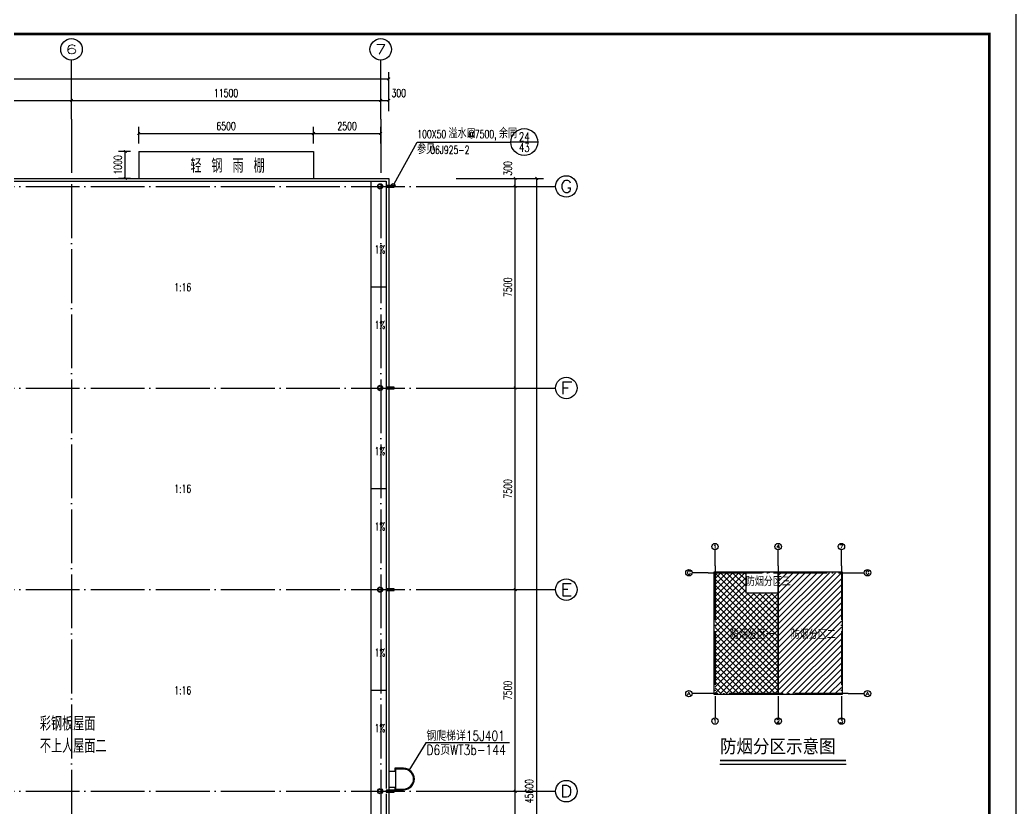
# Model space of a CAD drawing. Extents: x 4267484 to 4395158, y -674551 to -235742.
# Drawn here: x 4348117 to 4385158, y -456090 to -426766 of the extents above; entities that cross this region are included whole.
import ezdxf
from ezdxf.enums import TextEntityAlignment as Align

# ---------------------------------------------------------------- set-up
doc = ezdxf.new("R2010")
doc.units = 0
doc.header["$LTSCALE"] = 1000
doc.header["$MEASUREMENT"] = 0
doc.linetypes.add('DOTE', pattern=[2.42, 2, -0.2, 0.02, -0.2])
doc.layers.get('0').update_dxf_attribs({"linetype": 'CONTINUOUS'})
doc.layers.get('Defpoints').update_dxf_attribs({"linetype": 'CONTINUOUS'})
for name, color, linetype in [('11', 134, 'CONTINUOUS'), ('AXIS', 3, 'CONTINUOUS'), ('AXIS_TEXT', 7, 'CONTINUOUS'), ('DIM_IDEN', 3, 'CONTINUOUS'), ('DIM_SYMB', 3, 'CONTINUOUS'), ('DOTE', 252, 'CONTINUOUS'), ('PUB_DIM', 3, 'CONTINUOUS'), ('PUB_TEXT', 7, 'CONTINUOUS'), ('PUB_TITLE', 4, 'CONTINUOUS'), ('STAIR', 5, 'CONTINUOUS'), ('图名', 15, 'CONTINUOUS'), ('雨水管', 5, 'CONTINUOUS')]:
    doc.layers.add(name, color=color, linetype=linetype)
doc.layers.add('_0', color=7, linetype='CONTINUOUS', lineweight=25)
doc.styles.add('_HZTXT', font='txt.shx', dxfattribs={"width": 0.8, "bigfont": 'HZTXT.shx'})
doc.styles.add('_TCH_AXIS', font='COMPLEX', dxfattribs={"bigfont": 'GBCBIG'})
doc.styles.add('_TCH_DIM', font='SIMPLEX', dxfattribs={"bigfont": 'GBCBIG'})
doc.styles.add('_TCH_DIM_T3', font='SIMPLEX', dxfattribs={"width": 0.705882, "bigfont": 'GBCBIG'})
doc.styles.add('_TCH_LABEL', font='COMPLEX', dxfattribs={"bigfont": 'GBCBIG'})
doc.styles.add('COMPLEX', font='COMPLEX')
doc.styles.add('宋体', font='', dxfattribs={"width": 0.7})
doc.styles.get('宋体').set_extended_font_data('SimSun')
doc.dimstyles.new('_TCH_ARCH&&100', dxfattribs={"dimtxt": 297.5, "dimasz": 100, "dimexe": 250, "dimexo": 300, "dimgap": 126.25, "dimtad": 1, "dimdec": 0, "dimzin": 0, "dimdsep": 46, "dimtxsty": '_TCH_DIM_T3', "dimblk": 'ARCHTICK', "dimcen": 0.09, "dimclrt": 7, "dimazin": 2, "dimtfac": 1, "dimtdec": 0, "dimtix": 1, "dimtmove": 2, "dimatfit": 3, "dimfxl": 0, "dimtolj": 1, "dimtzin": 0, "dimarcsym": 0})

# ---------------------------------------------------------------- blocks, each defined once
blk = doc.blocks.new('_ArchTick')
at = {"color": 0, "linetype": 'ByBlock', "const_width": 0.4}
blk.add_lwpolyline([(-0.5, -0.5), (0.5, 0.5)], dxfattribs=at)
blk = doc.blocks.new('*D60')
at = {"layer": 'Defpoints', "color": 0}
for p in [(4359033, -430992), (4352533, -431661), (4359033, -431661)]:
    blk.add_point(p, dxfattribs=at)
at = {"layer": 'PUB_DIM', "color": 0, "lineweight": -2}
for p, q in [((4352533, -431361), (4352533, -430742)), ((4359033, -431361), (4359033, -430742)), ((4352533, -430992), (4359033, -430992))]:
    blk.add_line(p, q, dxfattribs=at)
at = {"layer": 'PUB_DIM', "color": 0, "lineweight": -2, "xscale": 100, "yscale": 100, "zscale": 100, "rotation": 180}
blk.add_blockref('_ArchTick', (4352533, -430992), dxfattribs=at)
at = {"layer": 'PUB_DIM', "color": 0, "lineweight": -2, "xscale": 100, "yscale": 100, "zscale": 100}
blk.add_blockref('_ArchTick', (4359033, -430992), dxfattribs=at)
at = {"layer": 'PUB_DIM', "color": 7, "insert": (4355783, -430717), "char_height": 297.5, "attachment_point": 5, "style": '_TCH_DIM_T3'}
blk.add_mtext('\\A1;6500', dxfattribs=at)
blk = doc.blocks.new('*D61')
at = {"layer": 'Defpoints', "color": 0}
for p in [(4361533, -430992), (4359033, -431661), (4361533, -431661)]:
    blk.add_point(p, dxfattribs=at)
at = {"layer": 'PUB_DIM', "color": 0, "lineweight": -2}
for p, q in [((4359033, -431361), (4359033, -430742)), ((4361533, -431361), (4361533, -430742)), ((4359033, -430992), (4361533, -430992))]:
    blk.add_line(p, q, dxfattribs=at)
at = {"layer": 'PUB_DIM', "color": 0, "lineweight": -2, "xscale": 100, "yscale": 100, "zscale": 100, "rotation": 180}
blk.add_blockref('_ArchTick', (4359033, -430992), dxfattribs=at)
at = {"layer": 'PUB_DIM', "color": 0, "lineweight": -2, "xscale": 100, "yscale": 100, "zscale": 100}
blk.add_blockref('_ArchTick', (4361533, -430992), dxfattribs=at)
at = {"layer": 'PUB_DIM', "color": 7, "insert": (4360283, -430717), "char_height": 297.5, "attachment_point": 5, "style": '_TCH_DIM_T3'}
blk.add_mtext('\\A1;2500', dxfattribs=at)
blk = doc.blocks.new('*D62')
at = {"layer": 'Defpoints', "color": 0}
for p in [(4352036, -431661), (4352533, -431661), (4352533, -432661)]:
    blk.add_point(p, dxfattribs=at)
at = {"layer": 'PUB_DIM', "color": 0, "lineweight": -2}
for p, q in [((4352233, -431661), (4351786, -431661)), ((4352036, -432661), (4352036, -431661)), ((4352233, -432661), (4351786, -432661))]:
    blk.add_line(p, q, dxfattribs=at)
at = {"layer": 'PUB_DIM', "color": 0, "lineweight": -2, "xscale": 100, "yscale": 100, "zscale": 100}
for p, rotation in [((4352036, -431661), 90), ((4352036, -432661), 270)]:
    blk.add_blockref('_ArchTick', p, dxfattribs=dict(at, rotation=rotation))
at = {"layer": 'PUB_DIM', "color": 7, "insert": (4351761, -432161), "char_height": 297.5, "attachment_point": 5, "rotation": 90, "style": '_TCH_DIM_T3'}
blk.add_mtext('\\A1;1000', dxfattribs=at)
blk = doc.blocks.new('*D304')
at = {"layer": 'AXIS', "color": 0, "lineweight": -2}
for p, q in [((4338633, -430161), (4338633, -429511)), ((4350033, -430161), (4350033, -429511)), ((4338633, -429761), (4350033, -429761))]:
    blk.add_line(p, q, dxfattribs=at)
at = {"layer": 'Defpoints', "color": 0}
for p in [(4350033, -429761), (4338633, -430461), (4350033, -430461)]:
    blk.add_point(p, dxfattribs=at)
at = {"layer": 'AXIS', "color": 0, "lineweight": -2, "xscale": 100, "yscale": 100, "zscale": 100, "rotation": 180}
blk.add_blockref('_ArchTick', (4338633, -429761), dxfattribs=at)
at = {"layer": 'AXIS', "color": 0, "lineweight": -2, "xscale": 100, "yscale": 100, "zscale": 100}
blk.add_blockref('_ArchTick', (4350033, -429761), dxfattribs=at)
at = {"layer": 'AXIS', "color": 7, "insert": (4344333, -429486), "char_height": 297.5, "attachment_point": 5, "style": '_TCH_DIM_T3'}
blk.add_mtext('\\A1;11400', dxfattribs=at)
blk = doc.blocks.new('*D305')
at = {"layer": 'AXIS', "color": 0, "lineweight": -2}
for p, q in [((4350033, -430161), (4350033, -429511)), ((4361533, -430161), (4361533, -429511)), ((4350033, -429761), (4361533, -429761))]:
    blk.add_line(p, q, dxfattribs=at)
at = {"layer": 'Defpoints', "color": 0}
for p in [(4361533, -429761), (4350033, -430461), (4361533, -430461)]:
    blk.add_point(p, dxfattribs=at)
at = {"layer": 'AXIS', "color": 0, "lineweight": -2, "xscale": 100, "yscale": 100, "zscale": 100, "rotation": 180}
blk.add_blockref('_ArchTick', (4350033, -429761), dxfattribs=at)
at = {"layer": 'AXIS', "color": 0, "lineweight": -2, "xscale": 100, "yscale": 100, "zscale": 100}
blk.add_blockref('_ArchTick', (4361533, -429761), dxfattribs=at)
at = {"layer": 'AXIS', "color": 7, "insert": (4355783, -429486), "char_height": 297.5, "attachment_point": 5, "style": '_TCH_DIM_T3'}
blk.add_mtext('\\A1;11500', dxfattribs=at)
blk = doc.blocks.new('*D306')
at = {"layer": 'AXIS', "color": 0, "lineweight": -2}
for p, q in [((4361533, -430161), (4361533, -429511)), ((4361833, -430161), (4361833, -429511)), ((4361533, -429761), (4361833, -429761))]:
    blk.add_line(p, q, dxfattribs=at)
at = {"layer": 'Defpoints', "color": 0}
for p in [(4361833, -429761), (4361533, -430461), (4361833, -430461)]:
    blk.add_point(p, dxfattribs=at)
at = {"layer": 'AXIS', "color": 0, "lineweight": -2, "xscale": 100, "yscale": 100, "zscale": 100, "rotation": 180}
blk.add_blockref('_ArchTick', (4361533, -429761), dxfattribs=at)
at = {"layer": 'AXIS', "color": 0, "lineweight": -2, "xscale": 100, "yscale": 100, "zscale": 100}
blk.add_blockref('_ArchTick', (4361833, -429761), dxfattribs=at)
at = {"layer": 'AXIS', "color": 7, "insert": (4362203, -429486), "char_height": 297.5, "attachment_point": 5, "style": '_TCH_DIM_T3'}
blk.add_mtext('\\A1;300', dxfattribs=at)
blk = doc.blocks.new('*D307')
at = {"layer": 'AXIS', "color": 0, "lineweight": -2}
for p, q in [((4314233, -430161), (4314233, -428711)), ((4361833, -430161), (4361833, -428711)), ((4314233, -428961), (4361833, -428961))]:
    blk.add_line(p, q, dxfattribs=at)
at = {"layer": 'Defpoints', "color": 0}
for p in [(4361833, -428961), (4314233, -430461), (4361833, -430461)]:
    blk.add_point(p, dxfattribs=at)
at = {"layer": 'AXIS', "color": 0, "lineweight": -2, "xscale": 100, "yscale": 100, "zscale": 100, "rotation": 180}
blk.add_blockref('_ArchTick', (4314233, -428961), dxfattribs=at)
at = {"layer": 'AXIS', "color": 0, "lineweight": -2, "xscale": 100, "yscale": 100, "zscale": 100}
blk.add_blockref('_ArchTick', (4361833, -428961), dxfattribs=at)
at = {"layer": 'AXIS', "color": 7, "insert": (4338033, -428686), "char_height": 297.5, "attachment_point": 5, "style": '_TCH_DIM_T3'}
blk.add_mtext('\\A1;47600', dxfattribs=at)
blk = doc.blocks.new('*D320')
at = {"layer": 'AXIS', "color": 0, "lineweight": -2}
for p, q in [((4364333, -455461), (4366783, -455461)), ((4366533, -462961), (4366533, -455461)), ((4364333, -462961), (4366783, -462961))]:
    blk.add_line(p, q, dxfattribs=at)
at = {"layer": 'Defpoints', "color": 0}
for p in [(4364033, -455461), (4366533, -455461), (4364033, -462961)]:
    blk.add_point(p, dxfattribs=at)
at = {"layer": 'AXIS', "color": 0, "lineweight": -2, "xscale": 100, "yscale": 100, "zscale": 100}
for p, rotation in [((4366533, -455461), 90), ((4366533, -462961), 270)]:
    blk.add_blockref('_ArchTick', p, dxfattribs=dict(at, rotation=rotation))
at = {"layer": 'AXIS', "color": 7, "insert": (4366258, -459211), "char_height": 297.5, "attachment_point": 5, "rotation": 90, "style": '_TCH_DIM_T3'}
blk.add_mtext('\\A1;7500', dxfattribs=at)
blk = doc.blocks.new('*D321')
at = {"layer": 'AXIS', "color": 0, "lineweight": -2}
for p, q in [((4364333, -447961), (4366783, -447961)), ((4366533, -455461), (4366533, -447961)), ((4364333, -455461), (4366783, -455461))]:
    blk.add_line(p, q, dxfattribs=at)
at = {"layer": 'Defpoints', "color": 0}
for p in [(4364033, -447961), (4366533, -447961), (4364033, -455461)]:
    blk.add_point(p, dxfattribs=at)
at = {"layer": 'AXIS', "color": 0, "lineweight": -2, "xscale": 100, "yscale": 100, "zscale": 100}
for p, rotation in [((4366533, -447961), 90), ((4366533, -455461), 270)]:
    blk.add_blockref('_ArchTick', p, dxfattribs=dict(at, rotation=rotation))
at = {"layer": 'AXIS', "color": 7, "insert": (4366258, -451711), "char_height": 297.5, "attachment_point": 5, "rotation": 90, "style": '_TCH_DIM_T3'}
blk.add_mtext('\\A1;7500', dxfattribs=at)
blk = doc.blocks.new('*D322')
at = {"layer": 'AXIS', "color": 0, "lineweight": -2}
for p, q in [((4364333, -440461), (4366783, -440461)), ((4366533, -447961), (4366533, -440461)), ((4364333, -447961), (4366783, -447961))]:
    blk.add_line(p, q, dxfattribs=at)
at = {"layer": 'Defpoints', "color": 0}
for p in [(4364033, -440461), (4366533, -440461), (4364033, -447961)]:
    blk.add_point(p, dxfattribs=at)
at = {"layer": 'AXIS', "color": 0, "lineweight": -2, "xscale": 100, "yscale": 100, "zscale": 100}
for p, rotation in [((4366533, -440461), 90), ((4366533, -447961), 270)]:
    blk.add_blockref('_ArchTick', p, dxfattribs=dict(at, rotation=rotation))
at = {"layer": 'AXIS', "color": 7, "insert": (4366258, -444211), "char_height": 297.5, "attachment_point": 5, "rotation": 90, "style": '_TCH_DIM_T3'}
blk.add_mtext('\\A1;7500', dxfattribs=at)
blk = doc.blocks.new('*D323')
at = {"layer": 'AXIS', "color": 0, "lineweight": -2}
for p, q in [((4364333, -432961), (4366783, -432961)), ((4366533, -440461), (4366533, -432961)), ((4364333, -440461), (4366783, -440461))]:
    blk.add_line(p, q, dxfattribs=at)
at = {"layer": 'Defpoints', "color": 0}
for p in [(4364033, -432961), (4366533, -432961), (4364033, -440461)]:
    blk.add_point(p, dxfattribs=at)
at = {"layer": 'AXIS', "color": 0, "lineweight": -2, "xscale": 100, "yscale": 100, "zscale": 100}
for p, rotation in [((4366533, -432961), 90), ((4366533, -440461), 270)]:
    blk.add_blockref('_ArchTick', p, dxfattribs=dict(at, rotation=rotation))
at = {"layer": 'AXIS', "color": 7, "insert": (4366258, -436711), "char_height": 297.5, "attachment_point": 5, "rotation": 90, "style": '_TCH_DIM_T3'}
blk.add_mtext('\\A1;7500', dxfattribs=at)
blk = doc.blocks.new('*D324')
at = {"layer": 'AXIS', "color": 0, "lineweight": -2}
for p, q in [((4364333, -432661), (4366783, -432661)), ((4364333, -432961), (4366783, -432961)), ((4366533, -432961), (4366533, -432661))]:
    blk.add_line(p, q, dxfattribs=at)
at = {"layer": 'Defpoints', "color": 0}
for p in [(4364033, -432661), (4364033, -432961), (4366533, -432661)]:
    blk.add_point(p, dxfattribs=at)
at = {"layer": 'AXIS', "color": 0, "lineweight": -2, "xscale": 100, "yscale": 100, "zscale": 100}
for p, rotation in [((4366533, -432661), 90), ((4366533, -432961), 270)]:
    blk.add_blockref('_ArchTick', p, dxfattribs=dict(at, rotation=rotation))
at = {"layer": 'AXIS', "color": 7, "insert": (4366258, -432291), "char_height": 297.5, "attachment_point": 5, "rotation": 90, "style": '_TCH_DIM_T3'}
blk.add_mtext('\\A1;300', dxfattribs=at)
blk = doc.blocks.new('*D325')
at = {"layer": 'AXIS', "color": 0, "lineweight": -2}
for p, q in [((4364333, -432661), (4367583, -432661)), ((4367333, -478261), (4367333, -432661)), ((4364333, -478261), (4367583, -478261))]:
    blk.add_line(p, q, dxfattribs=at)
at = {"layer": 'Defpoints', "color": 0}
for p in [(4364033, -432661), (4367333, -432661), (4364033, -478261)]:
    blk.add_point(p, dxfattribs=at)
at = {"layer": 'AXIS', "color": 0, "lineweight": -2, "xscale": 100, "yscale": 100, "zscale": 100}
for p, rotation in [((4367333, -432661), 90), ((4367333, -478261), 270)]:
    blk.add_blockref('_ArchTick', p, dxfattribs=dict(at, rotation=rotation))
at = {"layer": 'AXIS', "color": 7, "insert": (4367058, -455461), "char_height": 297.5, "attachment_point": 5, "rotation": 90, "style": '_TCH_DIM_T3'}
blk.add_mtext('\\A1;45600', dxfattribs=at)
blk = doc.blocks.new('_AXISO')
blk.add_circle((0, 0), 0.5)
at = {"layer": 'AXIS_TEXT', "style": 'COMPLEX', "width": 1.041667}
blk.add_attdef('A', text='', height=0.56, dxfattribs=at).set_placement((-0.25, -0.28), (0.25, -0.28), align=Align.FIT)

msp = doc.modelspace()

# ---------------------------------------------------------------- hatches: boundary and pattern name
at = {"layer": '_0'}
h = msp.add_hatch(dxfattribs=at)
h.set_pattern_fill('ANSI37', color=0, scale=100)
h.set_pattern_definition([(45, (0, 13238.74), (-112.2532015, 112.2532015), []), (135, (0, 13238.74), (-112.2532015, -112.2532015), [])])
h.paths.add_polyline_path([(4376312.9, -448087.3), (4375107.9, -448087.3), (4375107.9, -447332.3), (4373962.9, -447332.3), (4373962.9, -451832.3), (4376312.9, -451832.3)])
h.paths.add_polyline_path([(4376312.9, -447332.3), (4375107.9, -447332.3), (4375107.9, -448087.3), (4376312.9, -448087.3)], flags=17)
h.paths.add_polyline_path([(4374469.1, -449869.8), (4375812.4, -449869.8), (4375812.4, -449411.7), (4374469.1, -449411.7)], flags=24)
h.paths.add_polyline_path([(4375107.9, -448087.3), (4376312.9, -448087.3), (4376312.9, -447302.3), (4375107.9, -447302.3)], flags=16)
h = msp.add_hatch(dxfattribs=at)
h.set_pattern_fill('ANSI31', color=0, scale=100)
h.set_pattern_definition([(45, (0, 13238.74), (-112.2532015, 112.2532015), [])])
h.paths.add_polyline_path([(4378662.9, -447332.3), (4376312.9, -447332.3), (4376312.9, -451832.3), (4378662.9, -451832.3)])
h.paths.add_polyline_path([(4376734.9, -449869.8), (4378078.2, -449869.8), (4378078.2, -449411.7), (4376734.9, -449411.7)], flags=24)

# ---------------------------------------------------------------- linework, layer by layer
at = {"color": 0}
msp.add_line((4376312.9, -451862.3), (4376312.9, -447302.3), dxfattribs=at)
for points in [[(4361183.3, -455460.8), (4361183.3, -432760.8)], [(4361733.3, -436710.8), (4361183.3, -436710.8)], [(4361733.3, -444210.8), (4361183.3, -444210.8)], [(4361733.3, -451710.8), (4361183.3, -451710.8)], [(4361183.3, -478160.8), (4361183.3, -455460.8)]]:
    msp.add_lwpolyline(points)
msp.add_lwpolyline([(4373932.9, -447302.3), (4378692.9, -447302.3), (4378692.9, -451862.3), (4373932.9, -451862.3)], close=True, dxfattribs=at)
msp.add_lwpolyline([(4375107.9, -447302.3), (4375107.9, -448087.3), (4376312.9, -448087.3)], dxfattribs=at)
at = {"layer": '11'}
for centre, radius in [((4361512.3, -432960.8), 100), ((4361512.3, -432960.8), 80), ((4361512.3, -440460.8), 100), ((4361512.3, -440460.8), 80), ((4361512.3, -447960.8), 100), ((4361512.3, -447960.8), 80), ((4361512.3, -455460.8), 100), ((4361512.3, -455460.8), 80)]:
    msp.add_circle(centre, radius, dxfattribs=at)
at = {"layer": '_0', "color": 0}
for p, q in [((4352533.3, -431660.8), (4352533.3, -432660.8)), ((4352533.3, -431660.8), (4359033.3, -431660.8)), ((4359033.3, -431660.8), (4359033.3, -432660.8)), ((4376312.9, -447302.3), (4376312.9, -451862.3))]:
    msp.add_line(p, q, dxfattribs=at)
for points in [[(4314233.3, -432660.8), (4361833.3, -432660.8), (4361833.3, -478260.8), (4314233.3, -478260.8)], [(4373932.9, -447302.3), (4378692.9, -447302.3), (4378692.9, -451862.3), (4373932.9, -451862.3)]]:
    msp.add_lwpolyline(points, close=True, dxfattribs=at)
for points in [[(4314333.3, -455360.8), (4314333.3, -432760.8), (4361733.3, -432760.8), (4361733.3, -455360.8)], [(4361733.3, -455560.8), (4361733.3, -478160.8), (4338133.3, -478160.8)]]:
    msp.add_lwpolyline(points, dxfattribs=at)
at = {"layer": 'AXIS', "color": 0}
for p, q in [((4350033.3, -430460.8), (4350033.3, -428260.8)), ((4361533.3, -430460.8), (4361533.3, -428260.8)), ((4364033.3, -432960.8), (4368033.3, -432960.8)), ((4364033.3, -440460.8), (4368033.3, -440460.8)), ((4373962.9, -447082.3), (4373962.9, -446482.3)), ((4376312.9, -447082.3), (4376312.9, -446482.3)), ((4378662.9, -447082.3), (4378662.9, -446482.3)), ((4373712.9, -447332.3), (4373112.9, -447332.3)), ((4378912.9, -447332.3), (4379512.9, -447332.3)), ((4364033.3, -447960.8), (4368033.3, -447960.8)), ((4373712.9, -451832.3), (4373112.9, -451832.3)), ((4378912.9, -451832.3), (4379512.9, -451832.3)), ((4373962.9, -452132.3), (4373962.9, -452732.3)), ((4376312.9, -452132.3), (4376312.9, -452732.3)), ((4378662.9, -452132.3), (4378662.9, -452732.3)), ((4364033.3, -455460.8), (4368033.3, -455460.8))]:
    msp.add_line(p, q, dxfattribs=at)
for centre in [(4373962.9, -446362.3), (4376312.9, -446362.3), (4378662.9, -446362.3), (4372992.9, -447332.3), (4379632.9, -447332.3), (4372992.9, -451832.3), (4379632.9, -451832.3), (4373962.9, -452852.3), (4376312.9, -452852.3), (4378662.9, -452852.3)]:
    msp.add_circle(centre, 120, dxfattribs=at)
at = {"layer": 'DIM_IDEN'}
for p, q in [((4362031.2, -432865.1), (4362887.8, -431311.9)), ((4362887.8, -431311.9), (4366370.5, -431311.9)), ((4367370.5, -431311.9), (4366370.5, -431311.9))]:
    msp.add_line(p, q, dxfattribs=at)
for centre, radius in [((4366870.5, -431311.9), 500), ((4361996.5, -432928), 71.8)]:
    msp.add_circle(centre, radius, dxfattribs=at)
at = {"layer": 'DIM_SYMB'}
for points in [[(4361475.1, -435052.6, 0, 0, 0), (4361475.1, -434159.5, 80, 0, 0), (4361475.1, -433859.5, 0, 0, 0)], [(4354561.6, -436710.8, 0, 0, 0), (4357142.4, -436710.8, 80, 0, 0), (4357442.4, -436710.8, 0, 0, 0)], [(4361475.1, -438368.9, 0, 0, 0), (4361475.1, -439262.1, 80, 0, 0), (4361475.1, -439562.1, 0, 0, 0)], [(4361475.1, -442552.6, 0, 0, 0), (4361475.1, -441659.5, 80, 0, 0), (4361475.1, -441359.5, 0, 0, 0)], [(4354561.6, -444210.8, 0, 0, 0), (4357142.4, -444210.8, 80, 0, 0), (4357442.4, -444210.8, 0, 0, 0)], [(4361475.1, -445868.9, 0, 0, 0), (4361475.1, -446762.1, 80, 0, 0), (4361475.1, -447062.1, 0, 0, 0)], [(4361475.1, -450052.6, 0, 0, 0), (4361475.1, -449159.5, 80, 0, 0), (4361475.1, -448859.5, 0, 0, 0)], [(4354561.6, -451710.8, 0, 0, 0), (4357142.4, -451710.8, 80, 0, 0), (4357442.4, -451710.8, 0, 0, 0)], [(4361475.1, -453368.9, 0, 0, 0), (4361475.1, -454262.1, 80, 0, 0), (4361475.1, -454562.1, 0, 0, 0)]]:
    msp.add_lwpolyline(points, format="xyseb", dxfattribs=at)
at = {"layer": 'DOTE', "linetype": 'DOTE'}
for p, q in [((4350033.3, -430460.8), (4350033.3, -479460.8)), ((4361533.3, -430460.8), (4361533.3, -479460.8)), ((4312033.3, -432960.8), (4364033.3, -432960.8)), ((4312033.3, -440460.8), (4364033.3, -440460.8)), ((4373962.9, -447082.3), (4373962.9, -452132.3)), ((4376312.9, -447082.3), (4376312.9, -452132.3)), ((4378662.9, -447082.3), (4378662.9, -452132.3)), ((4373712.9, -447332.3), (4378912.9, -447332.3)), ((4312033.3, -447960.8), (4364033.3, -447960.8)), ((4378912.9, -451832.3), (4373712.9, -451832.3)), ((4312033.3, -455460.8), (4364033.3, -455460.8))]:
    msp.add_line(p, q, dxfattribs=at)
at = {"layer": 'PUB_DIM'}
msp.add_line((4363206.2, -453668.3), (4362573.5, -454693.4), dxfattribs=at)
msp.add_lwpolyline([(4366317, -453668.3), (4363206.2, -453668.3), (4363206.2, -453668.3)], dxfattribs=at)
at = {"layer": 'PUB_TITLE', "color": 4}
msp.add_lwpolyline([(4301057.7, -485690.7), (4385157.7, -485690.7), (4385157.7, -426290.7), (4301057.7, -426290.7)], close=True, dxfattribs=at)
at = {"layer": 'PUB_TITLE', "color": 4, "const_width": 100}
msp.add_lwpolyline([(4303557.7, -484690.7), (4384157.7, -484690.7), (4384157.7, -427290.7), (4303557.7, -427290.7)], close=True, dxfattribs=at)
at = {"layer": 'STAIR'}
for points in [[(4361833.3, -454710.8), (4362083.3, -454710.8)], [(4361833.3, -455310.8), (4362083.3, -455310.8)]]:
    msp.add_lwpolyline(points, dxfattribs=at)
msp.add_lwpolyline([(4362053.3, -455310.8), (4362053.3, -455410.8), (4362383.3, -455410.8, 1), (4362383.3, -454610.8), (4362053.3, -454610.8), (4362053.3, -454710.8)], format="xyb", dxfattribs=at)
msp.add_lwpolyline([(4362383.3, -454640.8), (4362083.3, -454640.8), (4362083.3, -455380.8), (4362383.3, -455380.8, 1)], format="xyb", close=True, dxfattribs=at)
at = {"layer": '图名'}
msp.add_line((4374140.3, -454451.5), (4378840.9, -454451.5), dxfattribs=at)
at = {"layer": '图名', "const_width": 70, "elevation": 23999.8}
msp.add_lwpolyline([(4374150.1, -454318.3), (4378831.1, -454318.3)], dxfattribs=at)
at = {"layer": '雨水管'}
for points in [[(4361733.3, -432928), (4361733.3, -432993.6), (4362033.3, -432993.6), (4362033.3, -432928)], [(4361733.3, -440428), (4361733.3, -440493.6), (4362033.3, -440493.6), (4362033.3, -440428)], [(4361733.3, -447928), (4361733.3, -447993.6), (4362033.3, -447993.6), (4362033.3, -447928)], [(4361733.3, -455428), (4361733.3, -455493.6), (4362033.3, -455493.6), (4362033.3, -455428)]]:
    msp.add_lwpolyline(points, close=True, dxfattribs=at)

# ---------------------------------------------------------------- block references
at = {"layer": 'AXIS', "color": 0}
ref = msp.add_blockref('_AXISO', (4350033.3, -427860.8), dxfattribs=dict(at, xscale=800, yscale=800, zscale=800))
ref.add_attrib('A', '6', dxfattribs={"layer": 'AXIS_TEXT', "color": 0, "height": 328.4, "style": '_TCH_AXIS', "width": 2.071429}).set_placement((4349806.5, -428025), (4350260.1, -428025), align=Align.FIT)
ref = msp.add_blockref('_AXISO', (4361533.3, -427860.8), dxfattribs=dict(at, xscale=800, yscale=800, zscale=800))
ref.add_attrib('A', '7', dxfattribs={"layer": 'AXIS_TEXT', "color": 0, "height": 368.8, "style": '_TCH_AXIS', "width": 1.714286}).set_placement((4361322.6, -428045.1), (4361744, -428045.1), align=Align.FIT)
ref = msp.add_blockref('_AXISO', (4368433.3, -432960.8), dxfattribs=dict(at, xscale=800, yscale=800, zscale=800))
ref.add_attrib('A', 'G', dxfattribs={"layer": 'AXIS_TEXT', "color": 0, "height": 452.5, "style": '_TCH_AXIS', "width": 1.166667}).set_placement((4368207, -433187), (4368659.6, -433187), align=Align.FIT)
ref = msp.add_blockref('_AXISO', (4368433.3, -440460.8), dxfattribs=dict(at, xscale=800, yscale=800, zscale=800))
ref.add_attrib('A', 'F', dxfattribs={"layer": 'AXIS_TEXT', "color": 0, "height": 452.5, "style": '_TCH_AXIS', "width": 1.3125}).set_placement((4368207, -440687), (4368659.6, -440687), align=Align.FIT)
ref = msp.add_blockref('_AXISO', (4368433.3, -447960.8), dxfattribs=dict(at, xscale=800, yscale=800, zscale=800))
ref.add_attrib('A', 'E', dxfattribs={"layer": 'AXIS_TEXT', "color": 0, "height": 452.5, "style": '_TCH_AXIS', "width": 1.3125}).set_placement((4368207, -448187), (4368659.6, -448187), align=Align.FIT)
ref = msp.add_blockref('_AXISO', (4368433.3, -455460.8), dxfattribs=dict(at, xscale=800, yscale=800, zscale=800))
ref.add_attrib('A', 'D', dxfattribs={"layer": 'AXIS_TEXT', "color": 0, "height": 452.5, "style": '_TCH_AXIS', "width": 1.235294}).set_placement((4368207, -455687), (4368659.6, -455687), align=Align.FIT)

# ---------------------------------------------------------------- texts
at = {"layer": 'AXIS_TEXT', "color": 0, "style": '_TCH_AXIS'}
for s, width, p, p2 in [('1', 2.333333, (4373895, -446430.1), (4374030.8, -446430.1)), ('4', 1.3125, (4376245, -446430.1), (4376380.8, -446430.1)), ('7', 1.5, (4378595, -446430.1), (4378730.8, -446430.1)), ('G', 1.166667, (4372925, -447400.1), (4373060.8, -447400.1)), ('G', 1.166667, (4379565, -447400.1), (4379700.8, -447400.1)), ('A', 1.166667, (4372925, -451900.1), (4373060.8, -451900.1)), ('A', 1.166667, (4379565, -451900.1), (4379700.8, -451900.1)), ('1', 2.333333, (4373895, -452920.1), (4374030.8, -452920.1)), ('2', 1.5, (4376245, -452920.1), (4376380.8, -452920.1)), ('3', 1.5, (4378595, -452920.1), (4378730.8, -452920.1))]:
    msp.add_text(s, height=135.8, dxfattribs=dict(at, width=width)).set_placement(p, p2, align=Align.FIT)
at = {"layer": 'PUB_DIM', "style": '_HZTXT', "width": 0.8}
for s, height, p in [('轻 钢 雨 棚', 517.24, (4354454.7, -432452.4)), ('防烟分区三', 310.34, (4375107.9, -447827.9)), ('防烟分区一', 310.34, (4374514.2, -449795.9)), ('防烟分区二', 310.34, (4376780, -449795.9)), ('彩钢板屋面', 517.24, (4348856.1, -453206)), ('钢爬梯详15J401', 365.69, (4363234, -453586.2)), ('不上人屋面二', 517.24, (4348856.1, -454039.3)), ('D6页WT3b-144', 365.69, (4363234, -454108.2))]:
    msp.add_text(s, height=height, dxfattribs=at).set_placement(p)
at = {"layer": 'PUB_TEXT', "style": '_TCH_DIM'}
for s, p in [('余同', (4365928.4, -431163.3)), ('溢水口', (4364051.1, -431163.3)), ('参见', (4362882.5, -431751.9))]:
    msp.add_text(s, height=337.59, dxfattribs=at).set_placement(p)
at = {"layer": 'PUB_TEXT', "style": '_TCH_DIM', "width": 0.705882}
for s, p in [('100X50', (4362891.1, -431163.3)), ('@7500,', (4364788.4, -431163.3)), ('06J925-2', (4363374, -431751.9)), ('1%%%', (4361305.1, -435455.1)), ('1:16', (4353856.6, -436859.5)), ('1%%%', (4361305.1, -438263.9)), ('1%%%', (4361305.1, -442955.1)), ('1:16', (4353856.6, -444359.5)), ('1%%%', (4361305.1, -445763.9)), ('1%%%', (4361305.1, -450455.1)), ('1:16', (4353856.6, -451859.5)), ('1%%%', (4361305.1, -453263.9))]:
    msp.add_text(s, height=297.5, dxfattribs=at).set_placement(p)
at = {"layer": 'PUB_TEXT', "style": '_TCH_LABEL'}
for s, width, p, p2 in [('24', 0.729167, (4366669.3, -431271.6), (4367071.7, -431271.6)), ('43', 0.75, (4366669.3, -431674.1), (4367071.7, -431674.1))]:
    msp.add_text(s, height=321.99, dxfattribs=dict(at, width=width)).set_placement(p, p2, align=Align.FIT)
at = {"layer": '图名', "style": '宋体', "width": 0.9}
msp.add_text('防烟分区示意图', height=500, dxfattribs=at).set_placement((4374148.4, -454039.6))

# ---------------------------------------------------------------- dimensions: what is measured, and where the dimension line sits
at = {"layer": 'AXIS', "color": 0}
for p1, p2, distance, picture, middle in [((4314233.3, -430460.8), (4361833.3, -430460.8), 1500, '*D307', (4338033.3, -428685.8)), ((4338633.3, -430460.8), (4350033.3, -430460.8), 700, '*D304', (4344333.3, -429485.8)), ((4350033.3, -430460.8), (4361533.3, -430460.8), 700, '*D305', (4355783.3, -429485.8)), ((4364033.3, -478260.8), (4364033.3, -432660.8), -3300, '*D325', (4367058.3, -455460.8)), ((4364033.3, -440460.8), (4364033.3, -432960.8), -2500, '*D323', (4366258.3, -436710.8)), ((4364033.3, -447960.8), (4364033.3, -440460.8), -2500, '*D322', (4366258.3, -444210.8)), ((4364033.3, -455460.8), (4364033.3, -447960.8), -2500, '*D321', (4366258.3, -451710.8)), ((4364033.3, -462960.8), (4364033.3, -455460.8), -2500, '*D320', (4366258.3, -459210.8))]:
    dim = msp.add_aligned_dim(p1=p1, p2=p2, distance=distance, dimstyle='_TCH_ARCH&&100', dxfattribs=at)
    dim.commit()
    dim.dimension.update_dxf_attribs({"geometry": picture, "text_midpoint": middle})
for base, p1, p2, angle, picture, middle in [((4361833.3, -429760.8), (4361533.3, -430460.8), (4361833.3, -430460.8), 360, '*D306', (4362203.3, -429485.8)), ((4366533.3, -432660.8), (4364033.3, -432960.8), (4364033.3, -432660.8), 90, '*D324', (4366258.3, -432290.8))]:
    dim = msp.add_linear_dim(base=base, p1=p1, p2=p2, angle=angle, dimstyle='_TCH_ARCH&&100', dxfattribs=at)
    dim.commit()
    dim.dimension.update_dxf_attribs({"geometry": picture, "text_midpoint": middle, "dimtype": 129})
at = {"layer": 'PUB_DIM', "color": 0}
for p1, p2, distance, picture, middle in [((4352533.3, -431660.8), (4359033.3, -431660.8), 668.4, '*D60', (4355783.3, -430717.4)), ((4359033.3, -431660.8), (4361533.3, -431660.8), 668.4, '*D61', (4360283.3, -430717.4)), ((4352533.3, -432660.8), (4352533.3, -431660.8), 497.7, '*D62', (4351760.5, -432160.8))]:
    dim = msp.add_aligned_dim(p1=p1, p2=p2, distance=distance, dimstyle='_TCH_ARCH&&100', dxfattribs=at)
    dim.commit()
    dim.dimension.update_dxf_attribs({"geometry": picture, "text_midpoint": middle})

doc.saveas('drawing.dxf')
